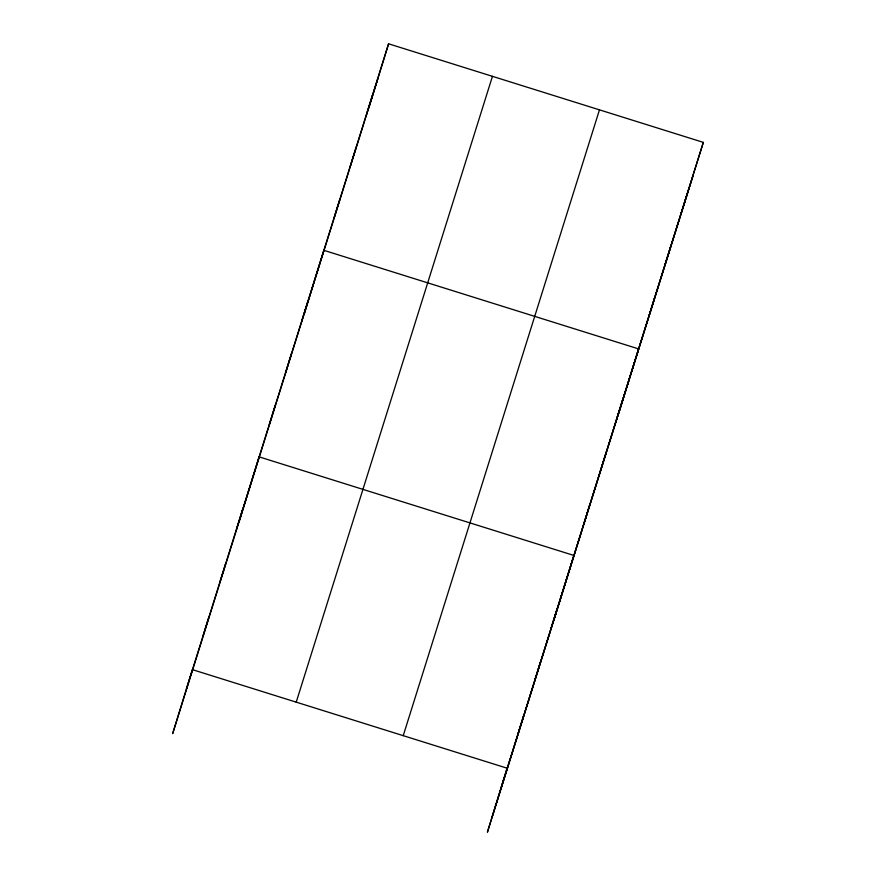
<?xml version="1.0" encoding="UTF-8"?>
<svg xmlns="http://www.w3.org/2000/svg" width="876" height="876" viewBox="0 0 876 876"><rect width="100%" height="100%" fill="white"/><g stroke="black" fill="none" stroke-linecap="round" stroke-linejoin="round"><path stroke-width="1.31" d="M203.101 635.724L209.036 616.43M219.777 582.529L225.712 563.235M236.454 529.334L242.389 510.04M239.389 520.837L259.077 456.845L573.824 555.428L554.136 619.42M269.326 424.51L275.261 405.216M285.51 372.88L291.456 353.586M301.705 321.251L307.64 301.946M304.136 314.32L323.835 250.317L638.582 348.9L618.883 412.903M334.084 217.982L340.019 198.688M350.269 166.352L356.204 147.059M366.464 114.723L372.399 95.429M368.895 107.803L388.583 43.8L703.329 142.383L487.417 832.2L507.105 768.197L192.359 669.625L172.671 733.617L378.114 77.844M517.847 734.307L523.782 715.002M534.524 681.112L540.459 661.818M551.201 627.917L557.136 608.623M584.073 523.092L590.008 503.799M600.268 471.463L606.203 452.158M616.452 419.834L622.387 400.529M648.831 316.565L654.766 297.271M665.015 264.935L670.95 245.641M681.21 213.306L687.145 194.012M186.424 688.919L388.583 43.8M296.219 702.147L492.454 76.332M403.234 735.665L599.469 109.85M501.171 787.502L703.329 142.383M491.951 817.45L692.861 176.426"/></g></svg>
